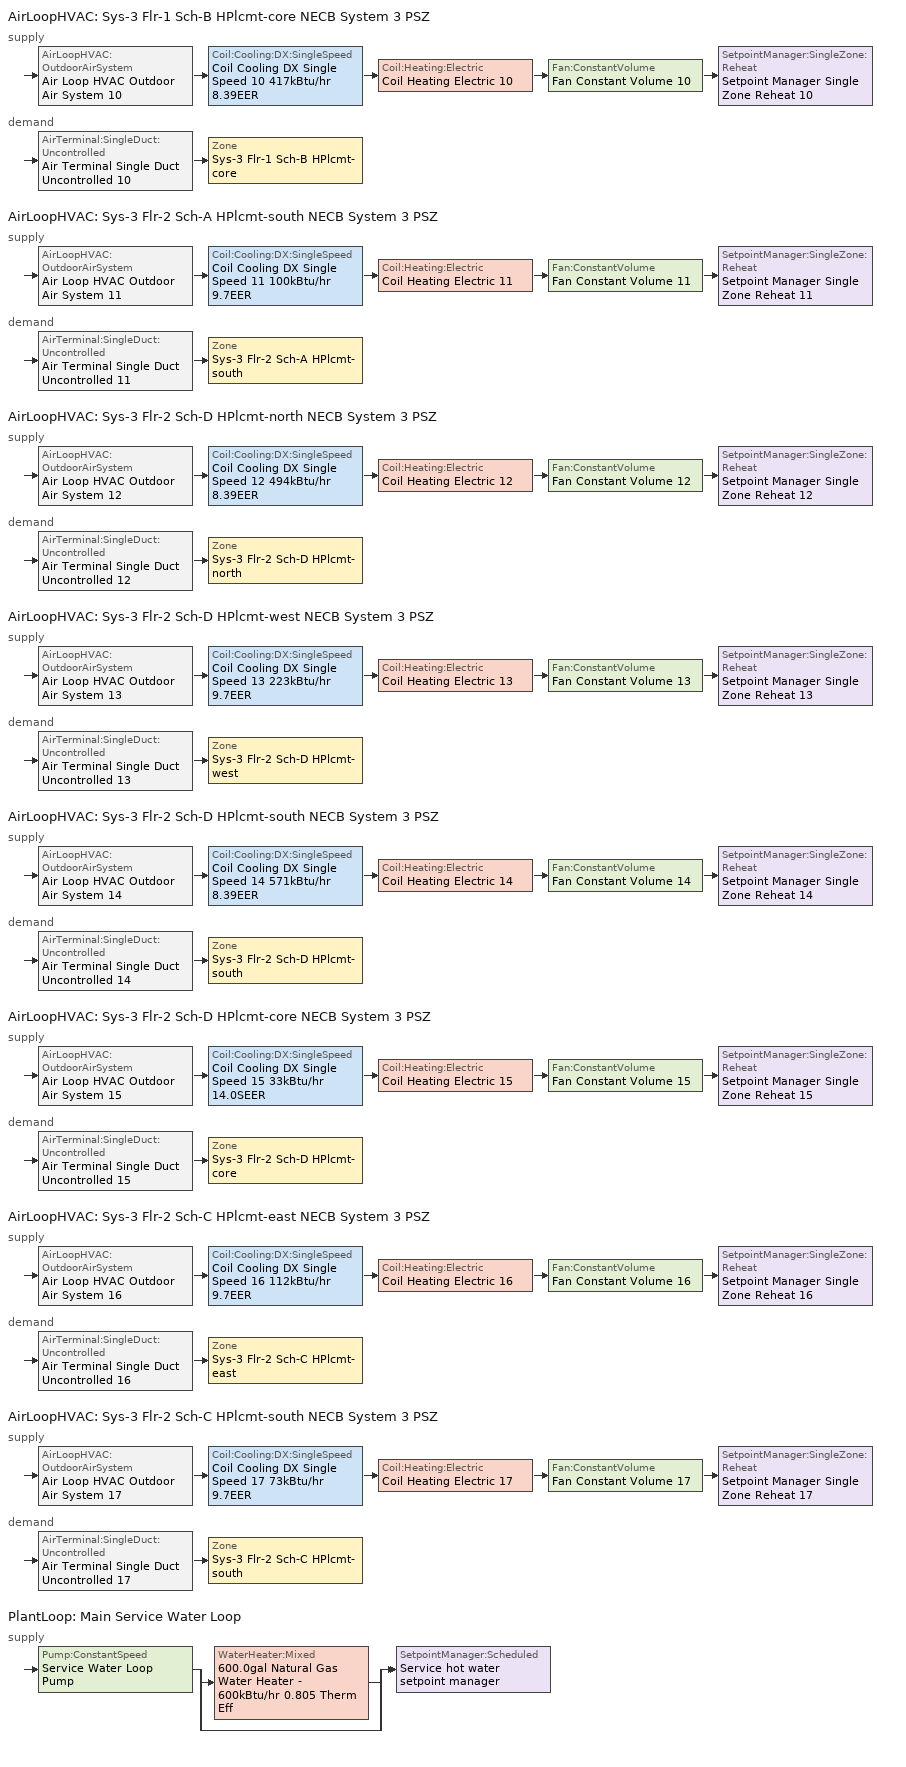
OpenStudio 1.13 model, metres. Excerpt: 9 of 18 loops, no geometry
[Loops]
AirLoopHVAC 'Sys-3 Flr-1 Sch-B HPlcmt-core NECB System 3 PSZ'
 supply: AirLoopHVAC:OutdoorAirSystem 'Air Loop HVAC Outdoor Air System 10' > Coil:Cooling:DX:SingleSpeed 'Coil Cooling DX Single Speed 10 417kBtu/hr 8.39EER' > Coil:Heating:Electric 'Coil Heating Electric 10' > Fan:ConstantVolume 'Fan Constant Volume 10' > SetpointManager:SingleZone:Reheat 'Setpoint Manager Single Zone Reheat 10'
 demand: AirTerminal:SingleDuct:Uncontrolled 'Air Terminal Single Duct Uncontrolled 10' > Zone 'Sys-3 Flr-1 Sch-B HPlcmt-core'
AirLoopHVAC 'Sys-3 Flr-2 Sch-A HPlcmt-south NECB System 3 PSZ'
 supply: AirLoopHVAC:OutdoorAirSystem 'Air Loop HVAC Outdoor Air System 11' > Coil:Cooling:DX:SingleSpeed 'Coil Cooling DX Single Speed 11 100kBtu/hr 9.7EER' > Coil:Heating:Electric 'Coil Heating Electric 11' > Fan:ConstantVolume 'Fan Constant Volume 11' > SetpointManager:SingleZone:Reheat 'Setpoint Manager Single Zone Reheat 11'
 demand: AirTerminal:SingleDuct:Uncontrolled 'Air Terminal Single Duct Uncontrolled 11' > Zone 'Sys-3 Flr-2 Sch-A HPlcmt-south'
AirLoopHVAC 'Sys-3 Flr-2 Sch-D HPlcmt-north NECB System 3 PSZ'
 supply: AirLoopHVAC:OutdoorAirSystem 'Air Loop HVAC Outdoor Air System 12' > Coil:Cooling:DX:SingleSpeed 'Coil Cooling DX Single Speed 12 494kBtu/hr 8.39EER' > Coil:Heating:Electric 'Coil Heating Electric 12' > Fan:ConstantVolume 'Fan Constant Volume 12' > SetpointManager:SingleZone:Reheat 'Setpoint Manager Single Zone Reheat 12'
 demand: AirTerminal:SingleDuct:Uncontrolled 'Air Terminal Single Duct Uncontrolled 12' > Zone 'Sys-3 Flr-2 Sch-D HPlcmt-north'
AirLoopHVAC 'Sys-3 Flr-2 Sch-D HPlcmt-west NECB System 3 PSZ'
 supply: AirLoopHVAC:OutdoorAirSystem 'Air Loop HVAC Outdoor Air System 13' > Coil:Cooling:DX:SingleSpeed 'Coil Cooling DX Single Speed 13 223kBtu/hr 9.7EER' > Coil:Heating:Electric 'Coil Heating Electric 13' > Fan:ConstantVolume 'Fan Constant Volume 13' > SetpointManager:SingleZone:Reheat 'Setpoint Manager Single Zone Reheat 13'
 demand: AirTerminal:SingleDuct:Uncontrolled 'Air Terminal Single Duct Uncontrolled 13' > Zone 'Sys-3 Flr-2 Sch-D HPlcmt-west'
AirLoopHVAC 'Sys-3 Flr-2 Sch-D HPlcmt-south NECB System 3 PSZ'
 supply: AirLoopHVAC:OutdoorAirSystem 'Air Loop HVAC Outdoor Air System 14' > Coil:Cooling:DX:SingleSpeed 'Coil Cooling DX Single Speed 14 571kBtu/hr 8.39EER' > Coil:Heating:Electric 'Coil Heating Electric 14' > Fan:ConstantVolume 'Fan Constant Volume 14' > SetpointManager:SingleZone:Reheat 'Setpoint Manager Single Zone Reheat 14'
 demand: AirTerminal:SingleDuct:Uncontrolled 'Air Terminal Single Duct Uncontrolled 14' > Zone 'Sys-3 Flr-2 Sch-D HPlcmt-south'
AirLoopHVAC 'Sys-3 Flr-2 Sch-D HPlcmt-core NECB System 3 PSZ'
 supply: AirLoopHVAC:OutdoorAirSystem 'Air Loop HVAC Outdoor Air System 15' > Coil:Cooling:DX:SingleSpeed 'Coil Cooling DX Single Speed 15 33kBtu/hr 14.0SEER' > Coil:Heating:Electric 'Coil Heating Electric 15' > Fan:ConstantVolume 'Fan Constant Volume 15' > SetpointManager:SingleZone:Reheat 'Setpoint Manager Single Zone Reheat 15'
 demand: AirTerminal:SingleDuct:Uncontrolled 'Air Terminal Single Duct Uncontrolled 15' > Zone 'Sys-3 Flr-2 Sch-D HPlcmt-core'
AirLoopHVAC 'Sys-3 Flr-2 Sch-C HPlcmt-east NECB System 3 PSZ'
 supply: AirLoopHVAC:OutdoorAirSystem 'Air Loop HVAC Outdoor Air System 16' > Coil:Cooling:DX:SingleSpeed 'Coil Cooling DX Single Speed 16 112kBtu/hr 9.7EER' > Coil:Heating:Electric 'Coil Heating Electric 16' > Fan:ConstantVolume 'Fan Constant Volume 16' > SetpointManager:SingleZone:Reheat 'Setpoint Manager Single Zone Reheat 16'
 demand: AirTerminal:SingleDuct:Uncontrolled 'Air Terminal Single Duct Uncontrolled 16' > Zone 'Sys-3 Flr-2 Sch-C HPlcmt-east'
AirLoopHVAC 'Sys-3 Flr-2 Sch-C HPlcmt-south NECB System 3 PSZ'
 supply: AirLoopHVAC:OutdoorAirSystem 'Air Loop HVAC Outdoor Air System 17' > Coil:Cooling:DX:SingleSpeed 'Coil Cooling DX Single Speed 17 73kBtu/hr 9.7EER' > Coil:Heating:Electric 'Coil Heating Electric 17' > Fan:ConstantVolume 'Fan Constant Volume 17' > SetpointManager:SingleZone:Reheat 'Setpoint Manager Single Zone Reheat 17'
 demand: AirTerminal:SingleDuct:Uncontrolled 'Air Terminal Single Duct Uncontrolled 17' > Zone 'Sys-3 Flr-2 Sch-C HPlcmt-south'
PlantLoop 'Main Service Water Loop'
 supply: Pump:ConstantSpeed 'Service Water Loop Pump' > split
  | WaterHeater:Mixed '600.0gal Natural Gas Water Heater - 600kBtu/hr 0.805 Therm Eff'
  | bypass
  join > SetpointManager:Scheduled 'Service hot water setpoint manager'
[Sizing:Zone] Zone Cooling Design Supply Air Temperature Input Method=SupplyAirTemperature; Zone Cooling Design Supply Air Temperature {C}=13; Zone Cooling Design Supply Air Temperature Difference {deltaC}=11.11; Zone Heating Design Supply Air Temperature Input Method=SupplyAirTemperature; Zone Heating Design Supply Air Temperature {C}=43; Zone Heating Design Supply Air Temperature Difference {deltaC}=11.11; Zone Cooling Design Supply Air Humidity Ratio {kg-H2O/kg-air}=0.0085; Zone Heating Design Supply Air Humidity Ratio {kg-H2O/kg-air}=0.008; Zone Heating Sizing Factor=1.3; Zone Cooling Sizing Factor=1.1; Cooling Design Air Flow Method=DesignDay; Heating Design Air Flow Method=DesignDay; Account for Dedicated Outdoor Air System=No; Dedicated Outdoor Air System Control Strategy=NeutralSupplyAir; Dedicated Outdoor Air Low Setpoint Temperature for Design {C}=autosize; Dedicated Outdoor Air High Setpoint Temperature for Design {C}=autosize
Sys-3 Flr-1 Sch-B HPlcmt-core; Sys-3 Flr-2 Sch-A HPlcmt-south; Sys-3 Flr-2 Sch-D HPlcmt-north; Sys-3 Flr-2 Sch-D HPlcmt-west; Sys-3 Flr-2 Sch-D HPlcmt-south; Sys-3 Flr-2 Sch-D HPlcmt-core; Sys-3 Flr-2 Sch-C HPlcmt-east; Sys-3 Flr-2 Sch-C HPlcmt-south
[Zone equipment]
Sys-3 Flr-1 Sch-B HPlcmt-core: Air Terminal Single Duct Uncontrolled 10, Zone HVAC Baseboard Convective Electric 10
Sys-3 Flr-2 Sch-A HPlcmt-south: Air Terminal Single Duct Uncontrolled 11, Zone HVAC Baseboard Convective Electric 11
Sys-3 Flr-2 Sch-D HPlcmt-north: Air Terminal Single Duct Uncontrolled 12, Zone HVAC Baseboard Convective Electric 12
Sys-3 Flr-2 Sch-D HPlcmt-west: Air Terminal Single Duct Uncontrolled 13, Zone HVAC Baseboard Convective Electric 13
Sys-3 Flr-2 Sch-D HPlcmt-south: Air Terminal Single Duct Uncontrolled 14, Zone HVAC Baseboard Convective Electric 14
Sys-3 Flr-2 Sch-D HPlcmt-core: Air Terminal Single Duct Uncontrolled 15, Zone HVAC Baseboard Convective Electric 15
Sys-3 Flr-2 Sch-C HPlcmt-east: Air Terminal Single Duct Uncontrolled 16, Zone HVAC Baseboard Convective Electric 16
Sys-3 Flr-2 Sch-C HPlcmt-south: Air Terminal Single Duct Uncontrolled 17, Zone HVAC Baseboard Convective Electric 17
[AirLoopHVAC] Design Supply Air Flow Rate {m3/s}=AutoSize
Name | Availability Schedule | Availability Manager
Sys-3 Flr-1 Sch-B HPlcmt-core NECB System 3 PSZ | Sys-3 Flr-1 Sch-B HPlcmt-core NECB System 3 PSZ Occ Sch | Availability Manager Night Cycle 2
Sys-3 Flr-2 Sch-A HPlcmt-south NECB System 3 PSZ | Sys-3 Flr-2 Sch-A HPlcmt-south NECB System 3 PSZ Occ Sch | Availability Manager Night Cycle 10
Sys-3 Flr-2 Sch-D HPlcmt-north NECB System 3 PSZ | Sys-3 Flr-2 Sch-D HPlcmt-north NECB System 3 PSZ Occ Sch | Availability Manager Night Cycle 14
Sys-3 Flr-2 Sch-D HPlcmt-west NECB System 3 PSZ | Sys-3 Flr-2 Sch-D HPlcmt-west NECB System 3 PSZ Occ Sch | Availability Manager Night Cycle 16
Sys-3 Flr-2 Sch-D HPlcmt-south NECB System 3 PSZ | Sys-3 Flr-2 Sch-D HPlcmt-south NECB System 3 PSZ Occ Sch | Availability Manager Night Cycle 15
Sys-3 Flr-2 Sch-D HPlcmt-core NECB System 3 PSZ | Sys-3 Flr-2 Sch-D HPlcmt-core NECB System 3 PSZ Occ Sch | Availability Manager Night Cycle 13
Sys-3 Flr-2 Sch-C HPlcmt-east NECB System 3 PSZ | Sys-3 Flr-2 Sch-C HPlcmt-east NECB System 3 PSZ Occ Sch | Availability Manager Night Cycle 11
Sys-3 Flr-2 Sch-C HPlcmt-south NECB System 3 PSZ | Sys-3 Flr-2 Sch-C HPlcmt-south NECB System 3 PSZ Occ Sch | Availability Manager Night Cycle 12
[Sizing:System] Type of Load to Size On=Sensible; Design Outdoor Air Flow Rate {m3/s}=Autosize; Minimum System Air Flow Ratio=1; Preheat Design Temperature {C}=7; Preheat Design Humidity Ratio {kg-H2O/kg-Air}=0.008; Precool Design Temperature {C}=13; Precool Design Humidity Ratio {kg-H2O/kg-Air}=0.008; Central Cooling Design Supply Air Temperature {C}=13; Central Heating Design Supply Air Temperature {C}=43; Sizing Option=NonCoincident; 100% Outdoor Air in Cooling=No; 100% Outdoor Air in Heating=No; Central Cooling Design Supply Air Humidity Ratio {kg-H2O/kg-Air}=0.0085; Central Heating Design Supply Air Humidity Ratio {kg-H2O/kg-Air}=0.008; Cooling Design Air Flow Method=DesignDay; Cooling Design Air Flow Rate {m3/s}=0; Heating Design Air Flow Method=DesignDay; Heating Design Air Flow Rate {m3/s}=0; System Outdoor Air Method=ZoneSum; Zone Maximum Outdoor Air Fraction=1; Cooling Supply Air Flow Rate Per Floor Area {m3/s-m2}=0.00996765; Cooling Fraction of Autosized Cooling Supply Air Flow Rate=1; Cooling Supply Air Flow Rate Per Unit Cooling Capacity {m3/s-W}=3.94755e-05; Heating Supply Air Flow Rate Per Floor Area {m3/s-m2}=0.00996765; Heating Fraction of Autosized Heating Supply Air Flow Rate=1; Heating Fraction of Autosized Cooling Supply Air Flow Rate=1; Heating Supply Air Flow Rate Per Unit Heating Capacity {m3/s-W}=3.15882e-05; Cooling Design Capacity Method=CoolingDesignCapacity; Cooling Design Capacity {W}=autosize; Cooling Design Capacity Per Floor Area {W/m2}=234.7; Fraction of Autosized Cooling Design Capacity=1; Heating Design Capacity Method=HeatingDesignCapacity; Heating Design Capacity {W}=autosize; Heating Design Capacity Per Floor Area {W/m2}=157; Fraction of Autosized Heating Design Capacity=1; Central Cooling Capacity Control Method=OnOff
Sys-3 Flr-1 Sch-B HPlcmt-core NECB System 3 PSZ; Sys-3 Flr-2 Sch-A HPlcmt-south NECB System 3 PSZ; Sys-3 Flr-2 Sch-D HPlcmt-north NECB System 3 PSZ; Sys-3 Flr-2 Sch-D HPlcmt-west NECB System 3 PSZ; Sys-3 Flr-2 Sch-D HPlcmt-south NECB System 3 PSZ; Sys-3 Flr-2 Sch-D HPlcmt-core NECB System 3 PSZ; Sys-3 Flr-2 Sch-C HPlcmt-east NECB System 3 PSZ; Sys-3 Flr-2 Sch-C HPlcmt-south NECB System 3 PSZ
[Fan:ConstantVolume] Availability Schedule=Always On Discrete; Fan Efficiency=0.39975; Pressure Rise {Pa}=640; Maximum Flow Rate {m3/s}=AutoSize; Motor Efficiency=0.615
Fan Constant Volume 10; Fan Constant Volume 11; Fan Constant Volume 12; Fan Constant Volume 13; Fan Constant Volume 14; Fan Constant Volume 15; Fan Constant Volume 16; Fan Constant Volume 17
[Coil:Heating:Electric] Availability Schedule=Always On Discrete
Coil Heating Electric 10; Coil Heating Electric 11; Coil Heating Electric 12; Coil Heating Electric 13; Coil Heating Electric 14; Coil Heating Electric 15; Coil Heating Electric 16; Coil Heating Electric 17
[Coil:Cooling:DX:SingleSpeed] Availability Schedule=Always On Discrete; Rated Total Cooling Capacity {W}=autosize; Rated Sensible Heat Ratio=autosize; Rated Air Flow Rate {m3/s}=autosize; Rated Evaporator Fan Power Per Volume Flow Rate {W/(m3/s)}=773.3; Condenser Type=AirCooled; Evaporative Condenser Effectiveness=0; Evaporative Condenser Air Flow Rate {m3/s}=Autosize; Evaporative Condenser Pump Rated Power Consumption {W}=Autosize; Crankcase Heater Capacity {W}=0; Maximum Outdoor Dry-Bulb Temperature for Crankcase Heater Operation {C}=0; Basin Heater Capacity {W/K}=0; Basin Heater Setpoint Temperature {C}=10
Name | Rated COP {W/W} | Total Cooling Capacity Function of Temperature Curve | Total Cooling Capacity Function of Flow Fraction Curve | Energy Input Ratio Function of Temperature Curve | Energy Input Ratio Function of Flow Fraction Curve | Part Load Fraction Correlation Curve
Coil Cooling DX Single Speed 10 417kBtu/hr 8.39EER | 3.11008 | DXCOOL-NECB2011-REF-CAPFT 1 | DXCOOL-NECB2011-REF-CAPFFLOW 1 | DXCOOL-NECB2011-REF-COOLEIRFT 1 | DXCOOL-NECB2011-REF-COOLEIRFFLOW 1 | DXCOOL-NECB2011-REF-COOLPLFFPLR 1
Coil Cooling DX Single Speed 11 100kBtu/hr 9.7EER | 3.35491 | DXCOOL-NECB2011-REF-CAPFT 2 | DXCOOL-NECB2011-REF-CAPFFLOW 2 | DXCOOL-NECB2011-REF-COOLEIRFT 2 | DXCOOL-NECB2011-REF-COOLEIRFFLOW 2 | DXCOOL-NECB2011-REF-COOLPLFFPLR 2
Coil Cooling DX Single Speed 12 494kBtu/hr 8.39EER | 3.16053 | DXCOOL-NECB2011-REF-CAPFT 3 | DXCOOL-NECB2011-REF-CAPFFLOW 3 | DXCOOL-NECB2011-REF-COOLEIRFT 3 | DXCOOL-NECB2011-REF-COOLEIRFFLOW 3 | DXCOOL-NECB2011-REF-COOLPLFFPLR 3
Coil Cooling DX Single Speed 13 223kBtu/hr 9.7EER | 3.44836 | DXCOOL-NECB2011-REF-CAPFT 4 | DXCOOL-NECB2011-REF-CAPFFLOW 4 | DXCOOL-NECB2011-REF-COOLEIRFT 4 | DXCOOL-NECB2011-REF-COOLEIRFFLOW 4 | DXCOOL-NECB2011-REF-COOLPLFFPLR 4
Coil Cooling DX Single Speed 14 571kBtu/hr 8.39EER | 3.21132 | DXCOOL-NECB2011-REF-CAPFT 5 | DXCOOL-NECB2011-REF-CAPFFLOW 5 | DXCOOL-NECB2011-REF-COOLEIRFT 5 | DXCOOL-NECB2011-REF-COOLEIRFFLOW 5 | DXCOOL-NECB2011-REF-COOLPLFFPLR 5
Coil Cooling DX Single Speed 15 33kBtu/hr 14.0SEER | 3.8248 | DXCOOL-NECB2011-REF-CAPFT 6 | DXCOOL-NECB2011-REF-CAPFFLOW 6 | DXCOOL-NECB2011-REF-COOLEIRFT 6 | DXCOOL-NECB2011-REF-COOLEIRFFLOW 6 | DXCOOL-NECB2011-REF-COOLPLFFPLR 6
Coil Cooling DX Single Speed 16 112kBtu/hr 9.7EER | 3.36368 | DXCOOL-NECB2011-REF-CAPFT 7 | DXCOOL-NECB2011-REF-CAPFFLOW 7 | DXCOOL-NECB2011-REF-COOLEIRFT 7 | DXCOOL-NECB2011-REF-COOLEIRFFLOW 7 | DXCOOL-NECB2011-REF-COOLPLFFPLR 7
Coil Cooling DX Single Speed 17 73kBtu/hr 9.7EER | 3.33428 | DXCOOL-NECB2011-REF-CAPFT 8 | DXCOOL-NECB2011-REF-CAPFFLOW 8 | DXCOOL-NECB2011-REF-COOLEIRFT 8 | DXCOOL-NECB2011-REF-COOLEIRFFLOW 8 | DXCOOL-NECB2011-REF-COOLPLFFPLR 8
[Controller:OutdoorAir] Minimum Outdoor Air Flow Rate {m3/s}=Autosize; Maximum Outdoor Air Flow Rate {m3/s}=Autosize; Economizer Control Action Type=ModulateFlow; Lockout Type=NoLockout; Minimum Limit Type=FixedMinimum; High Humidity Control=No; Heat Recovery Bypass Control Type=BypassWhenWithinEconomizerLimits
Name | Economizer Control Type | Minimum Outdoor Air Schedule | Controller Mechanical Ventilation | Economizer Maximum Limit Dry-Bulb Temperature {C} | Economizer Maximum Limit Enthalpy {J/kg} | Economizer Minimum Limit Dry-Bulb Temperature {C}
Controller Outdoor Air 10 | DifferentialEnthalpy | Sys-3 Flr-1 Sch-B HPlcmt-core NECB System 3 PSZ Occ Sch | Controller Mechanical Ventilation 10
Controller Outdoor Air 11 | DifferentialEnthalpy | Sys-3 Flr-2 Sch-A HPlcmt-south NECB System 3 PSZ Occ Sch | Controller Mechanical Ventilation 11
Controller Outdoor Air 12 | DifferentialEnthalpy | Sys-3 Flr-2 Sch-D HPlcmt-north NECB System 3 PSZ Occ Sch | Controller Mechanical Ventilation 12
Controller Outdoor Air 13 | DifferentialEnthalpy | Sys-3 Flr-2 Sch-D HPlcmt-west NECB System 3 PSZ Occ Sch | Controller Mechanical Ventilation 13
Controller Outdoor Air 14 | DifferentialEnthalpy | Sys-3 Flr-2 Sch-D HPlcmt-south NECB System 3 PSZ Occ Sch | Controller Mechanical Ventilation 14
Controller Outdoor Air 15 | NoEconomizer | Sys-3 Flr-2 Sch-D HPlcmt-core NECB System 3 PSZ Occ Sch | Controller Mechanical Ventilation 15 | 28 | 64000 | -100
Controller Outdoor Air 16 | DifferentialEnthalpy | Sys-3 Flr-2 Sch-C HPlcmt-east NECB System 3 PSZ Occ Sch | Controller Mechanical Ventilation 16
Controller Outdoor Air 17 | DifferentialEnthalpy | Sys-3 Flr-2 Sch-C HPlcmt-south NECB System 3 PSZ Occ Sch | Controller Mechanical Ventilation 17
[Controller:MechanicalVentilation] Availability Schedule=Always On Discrete; System Outdoor Air Method=ZoneSum
Controller Mechanical Ventilation 10; Controller Mechanical Ventilation 11; Controller Mechanical Ventilation 12; Controller Mechanical Ventilation 13; Controller Mechanical Ventilation 14; Controller Mechanical Ventilation 15; Controller Mechanical Ventilation 16; Controller Mechanical Ventilation 17
[AirLoopHVAC:OutdoorAirSystem]
Name | Controller
Air Loop HVAC Outdoor Air System 10 | Controller Outdoor Air 10
Air Loop HVAC Outdoor Air System 11 | Controller Outdoor Air 11
Air Loop HVAC Outdoor Air System 12 | Controller Outdoor Air 12
Air Loop HVAC Outdoor Air System 13 | Controller Outdoor Air 13
Air Loop HVAC Outdoor Air System 14 | Controller Outdoor Air 14
Air Loop HVAC Outdoor Air System 15 | Controller Outdoor Air 15
Air Loop HVAC Outdoor Air System 16 | Controller Outdoor Air 16
Air Loop HVAC Outdoor Air System 17 | Controller Outdoor Air 17
[SetpointManager:SingleZone:Reheat] Minimum Supply Air Temperature {C}=12.8; Maximum Supply Air Temperature {C}=13
Name | Control Zone
Setpoint Manager Single Zone Reheat 10 | Sys-3 Flr-1 Sch-B HPlcmt-core
Setpoint Manager Single Zone Reheat 11 | Sys-3 Flr-2 Sch-A HPlcmt-south
Setpoint Manager Single Zone Reheat 12 | Sys-3 Flr-2 Sch-D HPlcmt-north
Setpoint Manager Single Zone Reheat 13 | Sys-3 Flr-2 Sch-D HPlcmt-west
Setpoint Manager Single Zone Reheat 14 | Sys-3 Flr-2 Sch-D HPlcmt-south
Setpoint Manager Single Zone Reheat 15 | Sys-3 Flr-2 Sch-D HPlcmt-core
Setpoint Manager Single Zone Reheat 16 | Sys-3 Flr-2 Sch-C HPlcmt-east
Setpoint Manager Single Zone Reheat 17 | Sys-3 Flr-2 Sch-C HPlcmt-south
[AirTerminal:SingleDuct:Uncontrolled] Availability Schedule=Always On Discrete; Maximum Air Flow Rate {m3/s}=AutoSize
Air Terminal Single Duct Uncontrolled 10; Air Terminal Single Duct Uncontrolled 11; Air Terminal Single Duct Uncontrolled 12; Air Terminal Single Duct Uncontrolled 13; Air Terminal Single Duct Uncontrolled 14; Air Terminal Single Duct Uncontrolled 15; Air Terminal Single Duct Uncontrolled 16; Air Terminal Single Duct Uncontrolled 17
[ZoneHVAC:Baseboard:Convective:Electric] Availability Schedule=Always On Discrete; Nominal Capacity {W}=autosize; Efficiency=1
Zone HVAC Baseboard Convective Electric 10; Zone HVAC Baseboard Convective Electric 11; Zone HVAC Baseboard Convective Electric 12; Zone HVAC Baseboard Convective Electric 13; Zone HVAC Baseboard Convective Electric 14; Zone HVAC Baseboard Convective Electric 15; Zone HVAC Baseboard Convective Electric 16; Zone HVAC Baseboard Convective Electric 17
[PlantLoop]
Main Service Water Loop: Maximum Loop Temperature {C}=60; Minimum Loop Temperature {C}=10; Plant Loop Volume {m3}=Autocalculate; Load Distribution Scheme=Optimal
[Sizing:Plant]
Main Service Water Loop: Loop Type=Heating; Design Loop Exit Temperature {C}=60; Loop Design Temperature Difference {deltaC}=5; Sizing Option=NonCoincident; Zone Timesteps in Averaging Window=1; Coincident Sizing Factor Mode=None
[SetpointManager:Scheduled]
Service hot water setpoint manager: Control Variable=Temperature; Schedule=Service Water Loop Temp - 140F
[Pump:ConstantSpeed]
Service Water Loop Pump: Rated Flow Rate {m3/s}=autosize; Rated Pump Head {Pa}=34026; Rated Power Consumption {W}=autosize; Motor Efficiency=1; Fraction of Motor Inefficiencies to Fluid Stream=0; Pump Control Type=Intermittent
[WaterHeater:Mixed]
600.0gal Natural Gas Water Heater - 600kBtu/hr 0.805 Therm Eff: Tank Volume {m3}=2.27125; Setpoint Temperature Schedule=Service Water Loop Temp - 140F; Deadband Temperature Difference {deltaC}=2; Maximum Temperature Limit {C}=82.2222; Heater Control Type=Cycle; Heater Maximum Capacity {W}=175843; Heater Fuel Type=NaturalGas; Heater Thermal Efficiency=0.804593; Part Load Factor Curve=SWH-EFFFPLR-NECB2011; Off Cycle Parasitic Fuel Consumption Rate {W}=878.92; Off Cycle Parasitic Fuel Type=NaturalGas; Off Cycle Parasitic Heat Fraction to Tank=0.8; On Cycle Parasitic Fuel Consumption Rate {W}=878.92; On Cycle Parasitic Fuel Type=NaturalGas; On Cycle Parasitic Heat Fraction to Tank=0; Ambient Temperature Indicator=Schedule; Ambient Temperature Schedule=Water Heater Ambient Temp Schedule - 70F; Off Cycle Loss Coefficient to Ambient Temperature {W/K}=20.7661; On Cycle Loss Coefficient to Ambient Temperature {W/K}=20.7661; Use Side Effectiveness=1; Source Side Effectiveness=1; Use Side Design Flow Rate {m3/s}=autosize; Source Side Design Flow Rate {m3/s}=autosize; Indirect Water Heating Recovery Time {hr}=1.5
[AvailabilityManager:NightCycle] Control Type=CycleOnAny; Thermostat Tolerance {deltaC}=1; Cycling Run Time {s}=3600
Availability Manager Night Cycle 2; Availability Manager Night Cycle 10; Availability Manager Night Cycle 11; Availability Manager Night Cycle 12; Availability Manager Night Cycle 13; Availability Manager Night Cycle 14; Availability Manager Night Cycle 15; Availability Manager Night Cycle 16
[Schedule:Ruleset]
Name | Default Day Schedule | Summer Design Day Schedule | Winter Design Day Schedule
Service Water Loop Temp - 140F | Service Water Loop Temp - 140F Default
Water Heater Ambient Temp Schedule - 70F | Water Heater Ambient Temp Schedule - 70F Default
Sys-3 Flr-1 Sch-B HPlcmt-core NECB System 3 PSZ Occ Sch | Sys-3 Flr-1 Sch-B HPlcmt-core NECB System 3 PSZ Occ Sch Default | Sys-3 Flr-1 Sch-B HPlcmt-core NECB System 3 PSZ Occ Sch Summer Design Day | Sys-3 Flr-1 Sch-B HPlcmt-core NECB System 3 PSZ Occ Sch Winter Design Day
Sys-3 Flr-2 Sch-A HPlcmt-south NECB System 3 PSZ Occ Sch | Sys-3 Flr-2 Sch-A HPlcmt-south NECB System 3 PSZ Occ Sch Default | Sys-3 Flr-2 Sch-A HPlcmt-south NECB System 3 PSZ Occ Sch Summer Design Day | Sys-3 Flr-2 Sch-A HPlcmt-south NECB System 3 PSZ Occ Sch Winter Design Day
Sys-3 Flr-2 Sch-C HPlcmt-east NECB System 3 PSZ Occ Sch | Sys-3 Flr-2 Sch-C HPlcmt-east NECB System 3 PSZ Occ Sch Default | Sys-3 Flr-2 Sch-C HPlcmt-east NECB System 3 PSZ Occ Sch Summer Design Day | Sys-3 Flr-2 Sch-C HPlcmt-east NECB System 3 PSZ Occ Sch Winter Design Day
Sys-3 Flr-2 Sch-C HPlcmt-south NECB System 3 PSZ Occ Sch | Sys-3 Flr-2 Sch-C HPlcmt-south NECB System 3 PSZ Occ Sch Default | Sys-3 Flr-2 Sch-C HPlcmt-south NECB System 3 PSZ Occ Sch Summer Design Day | Sys-3 Flr-2 Sch-C HPlcmt-south NECB System 3 PSZ Occ Sch Winter Design Day
Sys-3 Flr-2 Sch-D HPlcmt-core NECB System 3 PSZ Occ Sch | Sys-3 Flr-2 Sch-D HPlcmt-core NECB System 3 PSZ Occ Sch Default | Sys-3 Flr-2 Sch-D HPlcmt-core NECB System 3 PSZ Occ Sch Summer Design Day | Sys-3 Flr-2 Sch-D HPlcmt-core NECB System 3 PSZ Occ Sch Winter Design Day
Sys-3 Flr-2 Sch-D HPlcmt-north NECB System 3 PSZ Occ Sch | Sys-3 Flr-2 Sch-D HPlcmt-north NECB System 3 PSZ Occ Sch Default | Sys-3 Flr-2 Sch-D HPlcmt-north NECB System 3 PSZ Occ Sch Summer Design Day | Sys-3 Flr-2 Sch-D HPlcmt-north NECB System 3 PSZ Occ Sch Winter Design Day
Sys-3 Flr-2 Sch-D HPlcmt-south NECB System 3 PSZ Occ Sch | Sys-3 Flr-2 Sch-D HPlcmt-south NECB System 3 PSZ Occ Sch Default | Sys-3 Flr-2 Sch-D HPlcmt-south NECB System 3 PSZ Occ Sch Summer Design Day | Sys-3 Flr-2 Sch-D HPlcmt-south NECB System 3 PSZ Occ Sch Winter Design Day
Sys-3 Flr-2 Sch-D HPlcmt-west NECB System 3 PSZ Occ Sch | Sys-3 Flr-2 Sch-D HPlcmt-west NECB System 3 PSZ Occ Sch Default | Sys-3 Flr-2 Sch-D HPlcmt-west NECB System 3 PSZ Occ Sch Summer Design Day | Sys-3 Flr-2 Sch-D HPlcmt-west NECB System 3 PSZ Occ Sch Winter Design Day
[Schedule:Day]
Service Water Loop Temp - 140F Default: 24, 0, 60
Water Heater Ambient Temp Schedule - 70F Default: 24, 0, 21.1111
Sys-3 Flr-1 Sch-B HPlcmt-core NECB System 3 PSZ Occ Sch Default; Sys-3 Flr-1 Sch-B HPlcmt-core NECB System 3 PSZ Occ Sch Winter Design Day; Sys-3 Flr-1 Sch-B HPlcmt-core NECB System 3 PSZ Occ Sch Summer Design Day; Sys-3 Flr-2 Sch-A HPlcmt-south NECB System 3 PSZ Occ Sch Default; Sys-3 Flr-2 Sch-A HPlcmt-south NECB System 3 PSZ Occ Sch Winter Design Day; Sys-3 Flr-2 Sch-A HPlcmt-south NECB System 3 PSZ Occ Sch Summer Design Day; Sys-3 Flr-2 Sch-C HPlcmt-east NECB System 3 PSZ Occ Sch Default; Sys-3 Flr-2 Sch-C HPlcmt-east NECB System 3 PSZ Occ Sch Winter Design Day; Sys-3 Flr-2 Sch-C HPlcmt-east NECB System 3 PSZ Occ Sch Summer Design Day; Sys-3 Flr-2 Sch-C HPlcmt-south NECB System 3 PSZ Occ Sch Default; Sys-3 Flr-2 Sch-C HPlcmt-south NECB System 3 PSZ Occ Sch Winter Design Day; Sys-3 Flr-2 Sch-C HPlcmt-south NECB System 3 PSZ Occ Sch Summer Design Day; Sys-3 Flr-2 Sch-D HPlcmt-core NECB System 3 PSZ Occ Sch Default; Sys-3 Flr-2 Sch-D HPlcmt-core NECB System 3 PSZ Occ Sch Winter Design Day; Sys-3 Flr-2 Sch-D HPlcmt-core NECB System 3 PSZ Occ Sch Summer Design Day; Sys-3 Flr-2 Sch-D HPlcmt-north NECB System 3 PSZ Occ Sch Default; Sys-3 Flr-2 Sch-D HPlcmt-north NECB System 3 PSZ Occ Sch Winter Design Day; Sys-3 Flr-2 Sch-D HPlcmt-north NECB System 3 PSZ Occ Sch Summer Design Day; Sys-3 Flr-2 Sch-D HPlcmt-south NECB System 3 PSZ Occ Sch Default; Sys-3 Flr-2 Sch-D HPlcmt-south NECB System 3 PSZ Occ Sch Winter Design Day; Sys-3 Flr-2 Sch-D HPlcmt-south NECB System 3 PSZ Occ Sch Summer Design Day; Sys-3 Flr-2 Sch-D HPlcmt-west NECB System 3 PSZ Occ Sch Default; Sys-3 Flr-2 Sch-D HPlcmt-west NECB System 3 PSZ Occ Sch Winter Design Day; Sys-3 Flr-2 Sch-D HPlcmt-west NECB System 3 PSZ Occ Sch Summer Design Day: 24, 0, 1
Sys-3 Flr-1 Sch-B HPlcmt-core NECB System 3 PSZ Occ Sch Monday; Sys-3 Flr-1 Sch-B HPlcmt-core NECB System 3 PSZ Occ Sch Tuesday; Sys-3 Flr-1 Sch-B HPlcmt-core NECB System 3 PSZ Occ Sch Wednesday; Sys-3 Flr-1 Sch-B HPlcmt-core NECB System 3 PSZ Occ Sch Thursday; Sys-3 Flr-1 Sch-B HPlcmt-core NECB System 3 PSZ Occ Sch Friday: 1, 0, 1, 10, 0, 0, 24, 0, 1
Sys-3 Flr-1 Sch-B HPlcmt-core NECB System 3 PSZ Occ Sch Saturday: 2, 0, 1, 10, 0, 0, 24, 0, 1
Sys-3 Flr-1 Sch-B HPlcmt-core NECB System 3 PSZ Occ Sch Sunday: 1, 0, 0, 2, 0, 1, 11, 0, 0, 23, 0, 1, 24, 0, 0
Sys-3 Flr-2 Sch-A HPlcmt-south NECB System 3 PSZ Occ Sch Monday; Sys-3 Flr-2 Sch-A HPlcmt-south NECB System 3 PSZ Occ Sch Tuesday; Sys-3 Flr-2 Sch-A HPlcmt-south NECB System 3 PSZ Occ Sch Wednesday; Sys-3 Flr-2 Sch-A HPlcmt-south NECB System 3 PSZ Occ Sch Thursday; Sys-3 Flr-2 Sch-A HPlcmt-south NECB System 3 PSZ Occ Sch Friday: 8, 0, 0, 19, 0, 1, 24, 0, 0
Sys-3 Flr-2 Sch-A HPlcmt-south NECB System 3 PSZ Occ Sch Saturday; Sys-3 Flr-2 Sch-A HPlcmt-south NECB System 3 PSZ Occ Sch Sunday; Sys-3 Flr-2 Sch-D HPlcmt-core NECB System 3 PSZ Occ Sch Saturday; Sys-3 Flr-2 Sch-D HPlcmt-core NECB System 3 PSZ Occ Sch Sunday; Sys-3 Flr-2 Sch-D HPlcmt-north NECB System 3 PSZ Occ Sch Saturday; Sys-3 Flr-2 Sch-D HPlcmt-north NECB System 3 PSZ Occ Sch Sunday; Sys-3 Flr-2 Sch-D HPlcmt-south NECB System 3 PSZ Occ Sch Saturday; Sys-3 Flr-2 Sch-D HPlcmt-south NECB System 3 PSZ Occ Sch Sunday; Sys-3 Flr-2 Sch-D HPlcmt-west NECB System 3 PSZ Occ Sch Saturday; Sys-3 Flr-2 Sch-D HPlcmt-west NECB System 3 PSZ Occ Sch Sunday: 24, 0, 0
Sys-3 Flr-2 Sch-C HPlcmt-east NECB System 3 PSZ Occ Sch Monday; Sys-3 Flr-2 Sch-C HPlcmt-east NECB System 3 PSZ Occ Sch Tuesday; Sys-3 Flr-2 Sch-C HPlcmt-east NECB System 3 PSZ Occ Sch Wednesday; Sys-3 Flr-2 Sch-C HPlcmt-east NECB System 3 PSZ Occ Sch Thursday; Sys-3 Flr-2 Sch-C HPlcmt-east NECB System 3 PSZ Occ Sch Friday; Sys-3 Flr-2 Sch-C HPlcmt-east NECB System 3 PSZ Occ Sch Saturday; Sys-3 Flr-2 Sch-C HPlcmt-south NECB System 3 PSZ Occ Sch Monday; Sys-3 Flr-2 Sch-C HPlcmt-south NECB System 3 PSZ Occ Sch Tuesday; Sys-3 Flr-2 Sch-C HPlcmt-south NECB System 3 PSZ Occ Sch Wednesday; Sys-3 Flr-2 Sch-C HPlcmt-south NECB System 3 PSZ Occ Sch Thursday; Sys-3 Flr-2 Sch-C HPlcmt-south NECB System 3 PSZ Occ Sch Friday; Sys-3 Flr-2 Sch-C HPlcmt-south NECB System 3 PSZ Occ Sch Saturday: 9, 0, 0, 21, 0, 1, 24, 0, 0
Sys-3 Flr-2 Sch-C HPlcmt-east NECB System 3 PSZ Occ Sch Sunday; Sys-3 Flr-2 Sch-C HPlcmt-south NECB System 3 PSZ Occ Sch Sunday: 11, 0, 0, 19, 0, 1, 24, 0, 0
Sys-3 Flr-2 Sch-D HPlcmt-core NECB System 3 PSZ Occ Sch Monday; Sys-3 Flr-2 Sch-D HPlcmt-core NECB System 3 PSZ Occ Sch Tuesday; Sys-3 Flr-2 Sch-D HPlcmt-core NECB System 3 PSZ Occ Sch Wednesday; Sys-3 Flr-2 Sch-D HPlcmt-core NECB System 3 PSZ Occ Sch Thursday; Sys-3 Flr-2 Sch-D HPlcmt-core NECB System 3 PSZ Occ Sch Friday; Sys-3 Flr-2 Sch-D HPlcmt-north NECB System 3 PSZ Occ Sch Monday; Sys-3 Flr-2 Sch-D HPlcmt-north NECB System 3 PSZ Occ Sch Tuesday; Sys-3 Flr-2 Sch-D HPlcmt-north NECB System 3 PSZ Occ Sch Wednesday; Sys-3 Flr-2 Sch-D HPlcmt-north NECB System 3 PSZ Occ Sch Thursday; Sys-3 Flr-2 Sch-D HPlcmt-north NECB System 3 PSZ Occ Sch Friday; Sys-3 Flr-2 Sch-D HPlcmt-south NECB System 3 PSZ Occ Sch Monday; Sys-3 Flr-2 Sch-D HPlcmt-south NECB System 3 PSZ Occ Sch Tuesday; Sys-3 Flr-2 Sch-D HPlcmt-south NECB System 3 PSZ Occ Sch Wednesday; Sys-3 Flr-2 Sch-D HPlcmt-south NECB System 3 PSZ Occ Sch Thursday; Sys-3 Flr-2 Sch-D HPlcmt-south NECB System 3 PSZ Occ Sch Friday; Sys-3 Flr-2 Sch-D HPlcmt-west NECB System 3 PSZ Occ Sch Monday; Sys-3 Flr-2 Sch-D HPlcmt-west NECB System 3 PSZ Occ Sch Tuesday; Sys-3 Flr-2 Sch-D HPlcmt-west NECB System 3 PSZ Occ Sch Wednesday; Sys-3 Flr-2 Sch-D HPlcmt-west NECB System 3 PSZ Occ Sch Thursday; Sys-3 Flr-2 Sch-D HPlcmt-west NECB System 3 PSZ Occ Sch Friday: 9, 0, 0, 18, 0, 1, 19, 0, 0, 22, 0, 1, 24, 0, 0
[Schedule:Rule] Date Specification Type=DateRange; Start Month=1; Start Day=1; End Month=12
Name | Schedule Ruleset | Rule Order | Day Schedule | Apply Monday | End Day | Apply Tuesday | Apply Wednesday | Apply Thursday | Apply Friday | Apply Saturday | Apply Sunday
Sys-3 Flr-1 Sch-B HPlcmt-core NECB System 3 PSZ Occ Sch Monday Rule | Sys-3 Flr-1 Sch-B HPlcmt-core NECB System 3 PSZ Occ Sch | 6 | Sys-3 Flr-1 Sch-B HPlcmt-core NECB System 3 PSZ Occ Sch Monday | Yes | 25
Sys-3 Flr-1 Sch-B HPlcmt-core NECB System 3 PSZ Occ Sch Tuesday Rule | Sys-3 Flr-1 Sch-B HPlcmt-core NECB System 3 PSZ Occ Sch | 5 | Sys-3 Flr-1 Sch-B HPlcmt-core NECB System 3 PSZ Occ Sch Tuesday |  | 26 | Yes
Sys-3 Flr-1 Sch-B HPlcmt-core NECB System 3 PSZ Occ Sch Wednesday Rule | Sys-3 Flr-1 Sch-B HPlcmt-core NECB System 3 PSZ Occ Sch | 4 | Sys-3 Flr-1 Sch-B HPlcmt-core NECB System 3 PSZ Occ Sch Wednesday |  | 27 |  | Yes
Sys-3 Flr-1 Sch-B HPlcmt-core NECB System 3 PSZ Occ Sch Thursday Rule | Sys-3 Flr-1 Sch-B HPlcmt-core NECB System 3 PSZ Occ Sch | 3 | Sys-3 Flr-1 Sch-B HPlcmt-core NECB System 3 PSZ Occ Sch Thursday |  | 28 |  |  | Yes
Sys-3 Flr-1 Sch-B HPlcmt-core NECB System 3 PSZ Occ Sch Friday Rule | Sys-3 Flr-1 Sch-B HPlcmt-core NECB System 3 PSZ Occ Sch | 2 | Sys-3 Flr-1 Sch-B HPlcmt-core NECB System 3 PSZ Occ Sch Friday |  | 29 |  |  |  | Yes
Sys-3 Flr-1 Sch-B HPlcmt-core NECB System 3 PSZ Occ Sch Saturday Rule | Sys-3 Flr-1 Sch-B HPlcmt-core NECB System 3 PSZ Occ Sch | 1 | Sys-3 Flr-1 Sch-B HPlcmt-core NECB System 3 PSZ Occ Sch Saturday |  | 30 |  |  |  |  | Yes
Sys-3 Flr-1 Sch-B HPlcmt-core NECB System 3 PSZ Occ Sch Sunday Rule | Sys-3 Flr-1 Sch-B HPlcmt-core NECB System 3 PSZ Occ Sch | 0 | Sys-3 Flr-1 Sch-B HPlcmt-core NECB System 3 PSZ Occ Sch Sunday |  | 31 |  |  |  |  |  | Yes
Sys-3 Flr-2 Sch-A HPlcmt-south NECB System 3 PSZ Occ Sch Monday Rule | Sys-3 Flr-2 Sch-A HPlcmt-south NECB System 3 PSZ Occ Sch | 6 | Sys-3 Flr-2 Sch-A HPlcmt-south NECB System 3 PSZ Occ Sch Monday | Yes | 25
Sys-3 Flr-2 Sch-A HPlcmt-south NECB System 3 PSZ Occ Sch Tuesday Rule | Sys-3 Flr-2 Sch-A HPlcmt-south NECB System 3 PSZ Occ Sch | 5 | Sys-3 Flr-2 Sch-A HPlcmt-south NECB System 3 PSZ Occ Sch Tuesday |  | 26 | Yes
Sys-3 Flr-2 Sch-A HPlcmt-south NECB System 3 PSZ Occ Sch Wednesday Rule | Sys-3 Flr-2 Sch-A HPlcmt-south NECB System 3 PSZ Occ Sch | 4 | Sys-3 Flr-2 Sch-A HPlcmt-south NECB System 3 PSZ Occ Sch Wednesday |  | 27 |  | Yes
Sys-3 Flr-2 Sch-A HPlcmt-south NECB System 3 PSZ Occ Sch Thursday Rule | Sys-3 Flr-2 Sch-A HPlcmt-south NECB System 3 PSZ Occ Sch | 3 | Sys-3 Flr-2 Sch-A HPlcmt-south NECB System 3 PSZ Occ Sch Thursday |  | 28 |  |  | Yes
Sys-3 Flr-2 Sch-A HPlcmt-south NECB System 3 PSZ Occ Sch Friday Rule | Sys-3 Flr-2 Sch-A HPlcmt-south NECB System 3 PSZ Occ Sch | 2 | Sys-3 Flr-2 Sch-A HPlcmt-south NECB System 3 PSZ Occ Sch Friday |  | 29 |  |  |  | Yes
Sys-3 Flr-2 Sch-A HPlcmt-south NECB System 3 PSZ Occ Sch Saturday Rule | Sys-3 Flr-2 Sch-A HPlcmt-south NECB System 3 PSZ Occ Sch | 1 | Sys-3 Flr-2 Sch-A HPlcmt-south NECB System 3 PSZ Occ Sch Saturday |  | 30 |  |  |  |  | Yes
Sys-3 Flr-2 Sch-A HPlcmt-south NECB System 3 PSZ Occ Sch Sunday Rule | Sys-3 Flr-2 Sch-A HPlcmt-south NECB System 3 PSZ Occ Sch | 0 | Sys-3 Flr-2 Sch-A HPlcmt-south NECB System 3 PSZ Occ Sch Sunday |  | 31 |  |  |  |  |  | Yes
Sys-3 Flr-2 Sch-C HPlcmt-east NECB System 3 PSZ Occ Sch Monday Rule | Sys-3 Flr-2 Sch-C HPlcmt-east NECB System 3 PSZ Occ Sch | 6 | Sys-3 Flr-2 Sch-C HPlcmt-east NECB System 3 PSZ Occ Sch Monday | Yes | 25
Sys-3 Flr-2 Sch-C HPlcmt-east NECB System 3 PSZ Occ Sch Tuesday Rule | Sys-3 Flr-2 Sch-C HPlcmt-east NECB System 3 PSZ Occ Sch | 5 | Sys-3 Flr-2 Sch-C HPlcmt-east NECB System 3 PSZ Occ Sch Tuesday |  | 26 | Yes
Sys-3 Flr-2 Sch-C HPlcmt-east NECB System 3 PSZ Occ Sch Wednesday Rule | Sys-3 Flr-2 Sch-C HPlcmt-east NECB System 3 PSZ Occ Sch | 4 | Sys-3 Flr-2 Sch-C HPlcmt-east NECB System 3 PSZ Occ Sch Wednesday |  | 27 |  | Yes
Sys-3 Flr-2 Sch-C HPlcmt-east NECB System 3 PSZ Occ Sch Thursday Rule | Sys-3 Flr-2 Sch-C HPlcmt-east NECB System 3 PSZ Occ Sch | 3 | Sys-3 Flr-2 Sch-C HPlcmt-east NECB System 3 PSZ Occ Sch Thursday |  | 28 |  |  | Yes
Sys-3 Flr-2 Sch-C HPlcmt-east NECB System 3 PSZ Occ Sch Friday Rule | Sys-3 Flr-2 Sch-C HPlcmt-east NECB System 3 PSZ Occ Sch | 2 | Sys-3 Flr-2 Sch-C HPlcmt-east NECB System 3 PSZ Occ Sch Friday |  | 29 |  |  |  | Yes
Sys-3 Flr-2 Sch-C HPlcmt-east NECB System 3 PSZ Occ Sch Saturday Rule | Sys-3 Flr-2 Sch-C HPlcmt-east NECB System 3 PSZ Occ Sch | 1 | Sys-3 Flr-2 Sch-C HPlcmt-east NECB System 3 PSZ Occ Sch Saturday |  | 30 |  |  |  |  | Yes
Sys-3 Flr-2 Sch-C HPlcmt-east NECB System 3 PSZ Occ Sch Sunday Rule | Sys-3 Flr-2 Sch-C HPlcmt-east NECB System 3 PSZ Occ Sch | 0 | Sys-3 Flr-2 Sch-C HPlcmt-east NECB System 3 PSZ Occ Sch Sunday |  | 31 |  |  |  |  |  | Yes
Sys-3 Flr-2 Sch-C HPlcmt-south NECB System 3 PSZ Occ Sch Monday Rule | Sys-3 Flr-2 Sch-C HPlcmt-south NECB System 3 PSZ Occ Sch | 6 | Sys-3 Flr-2 Sch-C HPlcmt-south NECB System 3 PSZ Occ Sch Monday | Yes | 25
Sys-3 Flr-2 Sch-C HPlcmt-south NECB System 3 PSZ Occ Sch Tuesday Rule | Sys-3 Flr-2 Sch-C HPlcmt-south NECB System 3 PSZ Occ Sch | 5 | Sys-3 Flr-2 Sch-C HPlcmt-south NECB System 3 PSZ Occ Sch Tuesday |  | 26 | Yes
Sys-3 Flr-2 Sch-C HPlcmt-south NECB System 3 PSZ Occ Sch Wednesday Rule | Sys-3 Flr-2 Sch-C HPlcmt-south NECB System 3 PSZ Occ Sch | 4 | Sys-3 Flr-2 Sch-C HPlcmt-south NECB System 3 PSZ Occ Sch Wednesday |  | 27 |  | Yes
Sys-3 Flr-2 Sch-C HPlcmt-south NECB System 3 PSZ Occ Sch Thursday Rule | Sys-3 Flr-2 Sch-C HPlcmt-south NECB System 3 PSZ Occ Sch | 3 | Sys-3 Flr-2 Sch-C HPlcmt-south NECB System 3 PSZ Occ Sch Thursday |  | 28 |  |  | Yes
Sys-3 Flr-2 Sch-C HPlcmt-south NECB System 3 PSZ Occ Sch Friday Rule | Sys-3 Flr-2 Sch-C HPlcmt-south NECB System 3 PSZ Occ Sch | 2 | Sys-3 Flr-2 Sch-C HPlcmt-south NECB System 3 PSZ Occ Sch Friday |  | 29 |  |  |  | Yes
Sys-3 Flr-2 Sch-C HPlcmt-south NECB System 3 PSZ Occ Sch Saturday Rule | Sys-3 Flr-2 Sch-C HPlcmt-south NECB System 3 PSZ Occ Sch | 1 | Sys-3 Flr-2 Sch-C HPlcmt-south NECB System 3 PSZ Occ Sch Saturday |  | 30 |  |  |  |  | Yes
Sys-3 Flr-2 Sch-C HPlcmt-south NECB System 3 PSZ Occ Sch Sunday Rule | Sys-3 Flr-2 Sch-C HPlcmt-south NECB System 3 PSZ Occ Sch | 0 | Sys-3 Flr-2 Sch-C HPlcmt-south NECB System 3 PSZ Occ Sch Sunday |  | 31 |  |  |  |  |  | Yes
Sys-3 Flr-2 Sch-D HPlcmt-core NECB System 3 PSZ Occ Sch Monday Rule | Sys-3 Flr-2 Sch-D HPlcmt-core NECB System 3 PSZ Occ Sch | 6 | Sys-3 Flr-2 Sch-D HPlcmt-core NECB System 3 PSZ Occ Sch Monday | Yes | 25
Sys-3 Flr-2 Sch-D HPlcmt-core NECB System 3 PSZ Occ Sch Tuesday Rule | Sys-3 Flr-2 Sch-D HPlcmt-core NECB System 3 PSZ Occ Sch | 5 | Sys-3 Flr-2 Sch-D HPlcmt-core NECB System 3 PSZ Occ Sch Tuesday |  | 26 | Yes
Sys-3 Flr-2 Sch-D HPlcmt-core NECB System 3 PSZ Occ Sch Wednesday Rule | Sys-3 Flr-2 Sch-D HPlcmt-core NECB System 3 PSZ Occ Sch | 4 | Sys-3 Flr-2 Sch-D HPlcmt-core NECB System 3 PSZ Occ Sch Wednesday |  | 27 |  | Yes
Sys-3 Flr-2 Sch-D HPlcmt-core NECB System 3 PSZ Occ Sch Thursday Rule | Sys-3 Flr-2 Sch-D HPlcmt-core NECB System 3 PSZ Occ Sch | 3 | Sys-3 Flr-2 Sch-D HPlcmt-core NECB System 3 PSZ Occ Sch Thursday |  | 28 |  |  | Yes
Sys-3 Flr-2 Sch-D HPlcmt-core NECB System 3 PSZ Occ Sch Friday Rule | Sys-3 Flr-2 Sch-D HPlcmt-core NECB System 3 PSZ Occ Sch | 2 | Sys-3 Flr-2 Sch-D HPlcmt-core NECB System 3 PSZ Occ Sch Friday |  | 29 |  |  |  | Yes
Sys-3 Flr-2 Sch-D HPlcmt-core NECB System 3 PSZ Occ Sch Saturday Rule | Sys-3 Flr-2 Sch-D HPlcmt-core NECB System 3 PSZ Occ Sch | 1 | Sys-3 Flr-2 Sch-D HPlcmt-core NECB System 3 PSZ Occ Sch Saturday |  | 30 |  |  |  |  | Yes
Sys-3 Flr-2 Sch-D HPlcmt-core NECB System 3 PSZ Occ Sch Sunday Rule | Sys-3 Flr-2 Sch-D HPlcmt-core NECB System 3 PSZ Occ Sch | 0 | Sys-3 Flr-2 Sch-D HPlcmt-core NECB System 3 PSZ Occ Sch Sunday |  | 31 |  |  |  |  |  | Yes
Sys-3 Flr-2 Sch-D HPlcmt-north NECB System 3 PSZ Occ Sch Monday Rule | Sys-3 Flr-2 Sch-D HPlcmt-north NECB System 3 PSZ Occ Sch | 6 | Sys-3 Flr-2 Sch-D HPlcmt-north NECB System 3 PSZ Occ Sch Monday | Yes | 25
Sys-3 Flr-2 Sch-D HPlcmt-north NECB System 3 PSZ Occ Sch Tuesday Rule | Sys-3 Flr-2 Sch-D HPlcmt-north NECB System 3 PSZ Occ Sch | 5 | Sys-3 Flr-2 Sch-D HPlcmt-north NECB System 3 PSZ Occ Sch Tuesday |  | 26 | Yes
Sys-3 Flr-2 Sch-D HPlcmt-north NECB System 3 PSZ Occ Sch Wednesday Rule | Sys-3 Flr-2 Sch-D HPlcmt-north NECB System 3 PSZ Occ Sch | 4 | Sys-3 Flr-2 Sch-D HPlcmt-north NECB System 3 PSZ Occ Sch Wednesday |  | 27 |  | Yes
Sys-3 Flr-2 Sch-D HPlcmt-north NECB System 3 PSZ Occ Sch Thursday Rule | Sys-3 Flr-2 Sch-D HPlcmt-north NECB System 3 PSZ Occ Sch | 3 | Sys-3 Flr-2 Sch-D HPlcmt-north NECB System 3 PSZ Occ Sch Thursday |  | 28 |  |  | Yes
Sys-3 Flr-2 Sch-D HPlcmt-north NECB System 3 PSZ Occ Sch Friday Rule | Sys-3 Flr-2 Sch-D HPlcmt-north NECB System 3 PSZ Occ Sch | 2 | Sys-3 Flr-2 Sch-D HPlcmt-north NECB System 3 PSZ Occ Sch Friday |  | 29 |  |  |  | Yes
Sys-3 Flr-2 Sch-D HPlcmt-north NECB System 3 PSZ Occ Sch Saturday Rule | Sys-3 Flr-2 Sch-D HPlcmt-north NECB System 3 PSZ Occ Sch | 1 | Sys-3 Flr-2 Sch-D HPlcmt-north NECB System 3 PSZ Occ Sch Saturday |  | 30 |  |  |  |  | Yes
Sys-3 Flr-2 Sch-D HPlcmt-north NECB System 3 PSZ Occ Sch Sunday Rule | Sys-3 Flr-2 Sch-D HPlcmt-north NECB System 3 PSZ Occ Sch | 0 | Sys-3 Flr-2 Sch-D HPlcmt-north NECB System 3 PSZ Occ Sch Sunday |  | 31 |  |  |  |  |  | Yes
Sys-3 Flr-2 Sch-D HPlcmt-south NECB System 3 PSZ Occ Sch Monday Rule | Sys-3 Flr-2 Sch-D HPlcmt-south NECB System 3 PSZ Occ Sch | 6 | Sys-3 Flr-2 Sch-D HPlcmt-south NECB System 3 PSZ Occ Sch Monday | Yes | 25
Sys-3 Flr-2 Sch-D HPlcmt-south NECB System 3 PSZ Occ Sch Tuesday Rule | Sys-3 Flr-2 Sch-D HPlcmt-south NECB System 3 PSZ Occ Sch | 5 | Sys-3 Flr-2 Sch-D HPlcmt-south NECB System 3 PSZ Occ Sch Tuesday |  | 26 | Yes
Sys-3 Flr-2 Sch-D HPlcmt-south NECB System 3 PSZ Occ Sch Wednesday Rule | Sys-3 Flr-2 Sch-D HPlcmt-south NECB System 3 PSZ Occ Sch | 4 | Sys-3 Flr-2 Sch-D HPlcmt-south NECB System 3 PSZ Occ Sch Wednesday |  | 27 |  | Yes
Sys-3 Flr-2 Sch-D HPlcmt-south NECB System 3 PSZ Occ Sch Thursday Rule | Sys-3 Flr-2 Sch-D HPlcmt-south NECB System 3 PSZ Occ Sch | 3 | Sys-3 Flr-2 Sch-D HPlcmt-south NECB System 3 PSZ Occ Sch Thursday |  | 28 |  |  | Yes
Sys-3 Flr-2 Sch-D HPlcmt-south NECB System 3 PSZ Occ Sch Friday Rule | Sys-3 Flr-2 Sch-D HPlcmt-south NECB System 3 PSZ Occ Sch | 2 | Sys-3 Flr-2 Sch-D HPlcmt-south NECB System 3 PSZ Occ Sch Friday |  | 29 |  |  |  | Yes
Sys-3 Flr-2 Sch-D HPlcmt-south NECB System 3 PSZ Occ Sch Saturday Rule | Sys-3 Flr-2 Sch-D HPlcmt-south NECB System 3 PSZ Occ Sch | 1 | Sys-3 Flr-2 Sch-D HPlcmt-south NECB System 3 PSZ Occ Sch Saturday |  | 30 |  |  |  |  | Yes
Sys-3 Flr-2 Sch-D HPlcmt-south NECB System 3 PSZ Occ Sch Sunday Rule | Sys-3 Flr-2 Sch-D HPlcmt-south NECB System 3 PSZ Occ Sch | 0 | Sys-3 Flr-2 Sch-D HPlcmt-south NECB System 3 PSZ Occ Sch Sunday |  | 31 |  |  |  |  |  | Yes
Sys-3 Flr-2 Sch-D HPlcmt-west NECB System 3 PSZ Occ Sch Monday Rule | Sys-3 Flr-2 Sch-D HPlcmt-west NECB System 3 PSZ Occ Sch | 6 | Sys-3 Flr-2 Sch-D HPlcmt-west NECB System 3 PSZ Occ Sch Monday | Yes | 25
Sys-3 Flr-2 Sch-D HPlcmt-west NECB System 3 PSZ Occ Sch Tuesday Rule | Sys-3 Flr-2 Sch-D HPlcmt-west NECB System 3 PSZ Occ Sch | 5 | Sys-3 Flr-2 Sch-D HPlcmt-west NECB System 3 PSZ Occ Sch Tuesday |  | 26 | Yes
Sys-3 Flr-2 Sch-D HPlcmt-west NECB System 3 PSZ Occ Sch Wednesday Rule | Sys-3 Flr-2 Sch-D HPlcmt-west NECB System 3 PSZ Occ Sch | 4 | Sys-3 Flr-2 Sch-D HPlcmt-west NECB System 3 PSZ Occ Sch Wednesday |  | 27 |  | Yes
Sys-3 Flr-2 Sch-D HPlcmt-west NECB System 3 PSZ Occ Sch Thursday Rule | Sys-3 Flr-2 Sch-D HPlcmt-west NECB System 3 PSZ Occ Sch | 3 | Sys-3 Flr-2 Sch-D HPlcmt-west NECB System 3 PSZ Occ Sch Thursday |  | 28 |  |  | Yes
Sys-3 Flr-2 Sch-D HPlcmt-west NECB System 3 PSZ Occ Sch Friday Rule | Sys-3 Flr-2 Sch-D HPlcmt-west NECB System 3 PSZ Occ Sch | 2 | Sys-3 Flr-2 Sch-D HPlcmt-west NECB System 3 PSZ Occ Sch Friday |  | 29 |  |  |  | Yes
Sys-3 Flr-2 Sch-D HPlcmt-west NECB System 3 PSZ Occ Sch Saturday Rule | Sys-3 Flr-2 Sch-D HPlcmt-west NECB System 3 PSZ Occ Sch | 1 | Sys-3 Flr-2 Sch-D HPlcmt-west NECB System 3 PSZ Occ Sch Saturday |  | 30 |  |  |  |  | Yes
Sys-3 Flr-2 Sch-D HPlcmt-west NECB System 3 PSZ Occ Sch Sunday Rule | Sys-3 Flr-2 Sch-D HPlcmt-west NECB System 3 PSZ Occ Sch | 0 | Sys-3 Flr-2 Sch-D HPlcmt-west NECB System 3 PSZ Occ Sch Sunday |  | 31 |  |  |  |  |  | Yes
[Schedule:Constant]
Always On Discrete: Value=1
[Curve:Biquadratic] Minimum Value of x=13; Maximum Value of x=24; Minimum Value of y=24; Maximum Value of y=46
Name | Coefficient1 Constant | Coefficient2 x | Coefficient3 x**2 | Coefficient4 y | Coefficient5 y**2 | Coefficient6 x*y
DXCOOL-NECB2011-REF-CAPFT 1; DXCOOL-NECB2011-REF-CAPFT 2; DXCOOL-NECB2011-REF-CAPFT 3; DXCOOL-NECB2011-REF-CAPFT 4; DXCOOL-NECB2011-REF-CAPFT 5; DXCOOL-NECB2011-REF-CAPFT 6; DXCOOL-NECB2011-REF-CAPFT 7; DXCOOL-NECB2011-REF-CAPFT 8 | 0.867905 | 0.0142459 | 0.00055436 | -0.0075575 | 3.3e-05 | -0.0001918
DXCOOL-NECB2011-REF-COOLEIRFT 1; DXCOOL-NECB2011-REF-COOLEIRFT 2; DXCOOL-NECB2011-REF-COOLEIRFT 3; DXCOOL-NECB2011-REF-COOLEIRFT 4; DXCOOL-NECB2011-REF-COOLEIRFT 5; DXCOOL-NECB2011-REF-COOLEIRFT 6; DXCOOL-NECB2011-REF-COOLEIRFT 7; DXCOOL-NECB2011-REF-COOLEIRFT 8 | 0.116936 | 0.0284933 | -0.0004112 | 0.0214108 | 0.00016103 | -0.0006791
[Curve:Quadratic] Coefficient1 Constant=1; Coefficient2 x=0; Coefficient3 x**2=0; Minimum Value of x=0; Maximum Value of x=1
DXCOOL-NECB2011-REF-CAPFFLOW 1; DXCOOL-NECB2011-REF-COOLEIRFFLOW 1; DXCOOL-NECB2011-REF-CAPFFLOW 2; DXCOOL-NECB2011-REF-COOLEIRFFLOW 2; DXCOOL-NECB2011-REF-CAPFFLOW 3; DXCOOL-NECB2011-REF-COOLEIRFFLOW 3; DXCOOL-NECB2011-REF-CAPFFLOW 4; DXCOOL-NECB2011-REF-COOLEIRFFLOW 4; DXCOOL-NECB2011-REF-CAPFFLOW 5; DXCOOL-NECB2011-REF-COOLEIRFFLOW 5; DXCOOL-NECB2011-REF-CAPFFLOW 6; DXCOOL-NECB2011-REF-COOLEIRFFLOW 6; DXCOOL-NECB2011-REF-CAPFFLOW 7; DXCOOL-NECB2011-REF-COOLEIRFFLOW 7; DXCOOL-NECB2011-REF-CAPFFLOW 8; DXCOOL-NECB2011-REF-COOLEIRFFLOW 8
[Curve:Cubic] Maximum Value of x=1
Name | Coefficient1 Constant | Coefficient2 x | Coefficient3 x**2 | Coefficient4 x**3 | Minimum Value of x
DXCOOL-NECB2011-REF-COOLPLFFPLR 1; DXCOOL-NECB2011-REF-COOLPLFFPLR 2; DXCOOL-NECB2011-REF-COOLPLFFPLR 3; DXCOOL-NECB2011-REF-COOLPLFFPLR 4; DXCOOL-NECB2011-REF-COOLPLFFPLR 5; DXCOOL-NECB2011-REF-COOLPLFFPLR 6; DXCOOL-NECB2011-REF-COOLPLFFPLR 7; DXCOOL-NECB2011-REF-COOLPLFFPLR 8 | 0.0277 | 4.9151 | -8.184 | 4.2702 | 0.7
SWH-EFFFPLR-NECB2011 | 0.7576 | 1.0071 | -1.4443 | 0.6844 | 0
